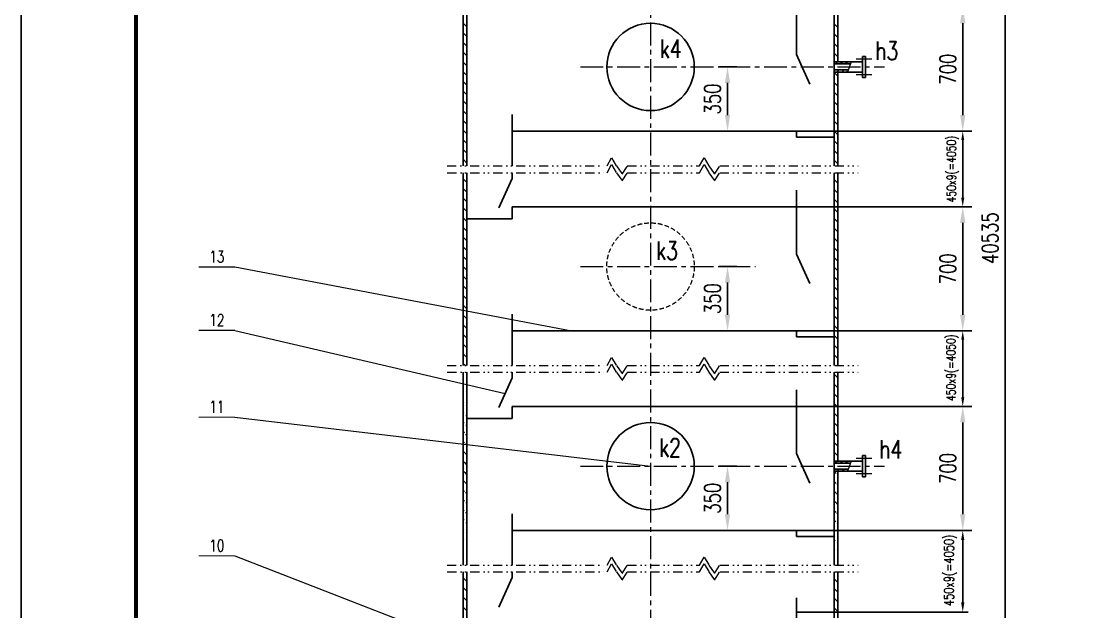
# Model space of a CAD drawing. Extents: x 3113 to 17963, y 3714 to 24739.
# Drawn here: x 3113 to 8893, y 11713 to 14931 of the extents above; entities that cross this region are included whole.
import ezdxf
from ezdxf.enums import TextEntityAlignment as Align

# ---------------------------------------------------------------- set-up
doc = ezdxf.new("R2010")
doc.units = 0
doc.header["$LTSCALE"] = 100
doc.header["$MEASUREMENT"] = 0
for name, pattern in [('CENTER', [2, 1.25, -0.25, 0.25, -0.25]), ('DIVIDE', [1.25, 0.5, -0.25, 0, -0.25, 0, -0.25]), ('HIDDEN', [0.375, 0.25, -0.125])]:
    doc.linetypes.add(name, pattern=pattern)
doc.layers.get('0').update_dxf_attribs({"linetype": 'CONTINUOUS', "lineweight": 25})
doc.layers.get('DEFPOINTS').update_dxf_attribs({"linetype": 'CONTINUOUS', "lineweight": 25})
for name, color, linetype, lineweight in [('1', 2, 'CENTER', 9), ('2', 3, 'HIDDEN', 9), ('3', 4, 'DIVIDE', 9), ('5', 1, 'CONTINUOUS', 9), ('dim', 1, 'CONTINUOUS', 9), ('text', 2, 'CONTINUOUS', 13)]:
    doc.layers.add(name, color=color, linetype=linetype, lineweight=lineweight)
doc.styles.add('ROMANS', font='romans', dxfattribs={"width": 0.75})
doc.styles.get("Standard").update_dxf_attribs({"font": 'txt', "width": 0.75, "bigfont": 'hztxt'})
doc.dimstyles.get("Standard").update_dxf_attribs({"dimtxt": 0.18, "dimasz": 0.18, "dimexe": 0.18, "dimexo": 0.0625, "dimgap": 0.09, "dimtad": 0, "dimtih": 1, "dimtoh": 1, "dimdec": 4, "dimzin": 0, "dimdsep": 46, "dimtxsty": 'Standard', "dimcen": 0.09, "dimadec": 0, "dimazin": 0, "dimtfac": 1, "dimtdec": 4, "dimtofl": 0, "dimtmove": 0, "dimatfit": 3, "dimfxl": 0, "dimtolj": 1, "dimtzin": 0, "dimarcsym": 0})
pattern_1 = [(135, (6791.052, 31998.23), (-26.516504, -26.516504), [])]

# ---------------------------------------------------------------- blocks, each defined once
blk = doc.blocks.new('*D18')
at = {"layer": 'DEFPOINTS', "color": 0}
for p in [(6911.5, 14681.7), (6911.5, 14331.7), (6958.5, 14331.7)]:
    blk.add_point(p, dxfattribs=at)
at = {"layer": 'dim', "color": 0, "lineweight": -2}
for p, q in [((6911.5, 14681.7), (7008.5, 14681.7)), ((6958.5, 14594.2), (6958.5, 14419.2)), ((6911.5, 14331.7), (7008.5, 14331.7))]:
    blk.add_line(p, q, dxfattribs=at)
at = {"layer": 'dim', "color": 0}
for points in [[(6943.9, 14594.2), (6973.1, 14594.2), (6958.5, 14681.7)], [(6943.9, 14419.2), (6973.1, 14419.2), (6958.5, 14331.7)]]:
    blk.add_solid(points, dxfattribs=at)
at = {"layer": 'dim', "color": 0, "insert": (6877.2, 14506.7), "char_height": 87.5, "attachment_point": 5, "rotation": 90, "style": 'ROMANS'}
blk.add_mtext('\\A1;350', dxfattribs=at)
blk = doc.blocks.new('*D19')
at = {"layer": 'DEFPOINTS', "color": 0}
for p in [(6911.5, 13593.9), (6911.5, 13243.9), (6958.5, 13243.9)]:
    blk.add_point(p, dxfattribs=at)
at = {"layer": 'dim', "color": 0, "lineweight": -2}
for p, q in [((6911.5, 13593.9), (7008.5, 13593.9)), ((6958.5, 13506.4), (6958.5, 13331.4)), ((6911.5, 13243.9), (7008.5, 13243.9))]:
    blk.add_line(p, q, dxfattribs=at)
at = {"layer": 'dim', "color": 0}
for points in [[(6943.9, 13506.4), (6973.1, 13506.4), (6958.5, 13593.9)], [(6943.9, 13331.4), (6973.1, 13331.4), (6958.5, 13243.9)]]:
    blk.add_solid(points, dxfattribs=at)
at = {"layer": 'dim', "color": 0, "insert": (6877.2, 13418.9), "char_height": 87.5, "attachment_point": 5, "rotation": 90, "style": 'ROMANS'}
blk.add_mtext('\\A1;350', dxfattribs=at)
blk = doc.blocks.new('*D20')
at = {"layer": 'DEFPOINTS', "color": 0}
for p in [(6911.5, 12506.2), (6911.5, 12156.2), (6958.5, 12156.2)]:
    blk.add_point(p, dxfattribs=at)
at = {"layer": 'dim', "color": 0, "lineweight": -2}
for p, q in [((6911.5, 12506.2), (7008.5, 12506.2)), ((6958.5, 12418.7), (6958.5, 12243.7)), ((6911.5, 12156.2), (7008.5, 12156.2))]:
    blk.add_line(p, q, dxfattribs=at)
at = {"layer": 'dim', "color": 0}
for points in [[(6943.9, 12418.7), (6973.1, 12418.7), (6958.5, 12506.2)], [(6943.9, 12243.7), (6973.1, 12243.7), (6958.5, 12156.2)]]:
    blk.add_solid(points, dxfattribs=at)
at = {"layer": 'dim', "color": 0, "insert": (6877.2, 12331.2), "char_height": 87.5, "attachment_point": 5, "rotation": 90, "style": 'ROMANS'}
blk.add_mtext('\\A1;350', dxfattribs=at)
blk = doc.blocks.new('*D50')
at = {"layer": 'DEFPOINTS', "color": 0}
for p in [(7334.2, 12156.2), (8239.3, 12156.2), (7334.3, 11711.2)]:
    blk.add_point(p, dxfattribs=at)
at = {"layer": 'dim', "color": 0, "lineweight": -2}
for p, q in [((7334.2, 12156.2), (8269.3, 12156.2)), ((8239.3, 11763.7), (8239.3, 12103.7)), ((7334.3, 11711.2), (8269.3, 11711.2))]:
    blk.add_line(p, q, dxfattribs=at)
at = {"layer": 'dim', "color": 0}
for points in [[(8230.5, 12103.7), (8248, 12103.7), (8239.3, 12156.2)], [(8230.5, 11763.7), (8248, 11763.7), (8239.3, 11711.2)]]:
    blk.add_solid(points, dxfattribs=at)
at = {"layer": 'dim', "color": 0, "insert": (8172.5, 11938.6), "char_height": 52.5, "attachment_point": 5, "rotation": 90, "style": 'ROMANS'}
blk.add_mtext('\\A1;450x9(=4050)', dxfattribs=at)
blk = doc.blocks.new('*D51')
at = {"layer": 'DEFPOINTS', "color": 0}
for p in [(7334.2, 12831.7), (8239.3, 12831.7), (7334.2, 12156.2)]:
    blk.add_point(p, dxfattribs=at)
at = {"layer": 'dim', "color": 0, "lineweight": -2}
for p, q in [((7334.2, 12831.7), (8289.3, 12831.7)), ((8239.3, 12243.7), (8239.3, 12744.2)), ((7334.2, 12156.2), (8289.3, 12156.2))]:
    blk.add_line(p, q, dxfattribs=at)
at = {"layer": 'dim', "color": 0}
for points in [[(8224.7, 12744.2), (8253.8, 12744.2), (8239.3, 12831.7)], [(8224.7, 12243.7), (8253.8, 12243.7), (8239.3, 12156.2)]]:
    blk.add_solid(points, dxfattribs=at)
at = {"layer": 'dim', "color": 0, "insert": (8158, 12494), "char_height": 87.5, "attachment_point": 5, "rotation": 90, "style": 'ROMANS'}
blk.add_mtext('\\A1;700', dxfattribs=at)
blk = doc.blocks.new('*D52')
at = {"layer": 'DEFPOINTS', "color": 0}
for p in [(7334.2, 13243.9), (8239.3, 13243.9), (7334.3, 12831.7)]:
    blk.add_point(p, dxfattribs=at)
at = {"layer": 'dim', "color": 0, "lineweight": -2}
for p, q in [((7334.2, 13243.9), (8267.3, 13243.9)), ((8239.3, 12880.7), (8239.3, 13194.9)), ((7334.3, 12831.7), (8267.3, 12831.7))]:
    blk.add_line(p, q, dxfattribs=at)
at = {"layer": 'dim', "color": 0}
for points in [[(8231.1, 13194.9), (8247.4, 13194.9), (8239.3, 13243.9)], [(8231.1, 12880.7), (8247.4, 12880.7), (8239.3, 12831.7)]]:
    blk.add_solid(points, dxfattribs=at)
at = {"layer": 'dim', "color": 0, "insert": (8182.7, 13043.2), "char_height": 49, "attachment_point": 5, "rotation": 90, "style": 'ROMANS'}
blk.add_mtext('\\A1;450x9(=4050)', dxfattribs=at)
blk = doc.blocks.new('*D53')
at = {"layer": 'DEFPOINTS', "color": 0}
for p in [(7334.2, 13919.4), (8239.3, 13919.4), (7334.2, 13243.9)]:
    blk.add_point(p, dxfattribs=at)
at = {"layer": 'dim', "color": 0, "lineweight": -2}
for p, q in [((7334.2, 13919.4), (8289.3, 13919.4)), ((8239.3, 13331.4), (8239.3, 13831.9)), ((7334.2, 13243.9), (8289.3, 13243.9))]:
    blk.add_line(p, q, dxfattribs=at)
at = {"layer": 'dim', "color": 0}
for points in [[(8224.7, 13831.9), (8253.8, 13831.9), (8239.3, 13919.4)], [(8224.7, 13331.4), (8253.8, 13331.4), (8239.3, 13243.9)]]:
    blk.add_solid(points, dxfattribs=at)
at = {"layer": 'dim', "color": 0, "insert": (8158, 13581.7), "char_height": 87.5, "attachment_point": 5, "rotation": 90, "style": 'ROMANS'}
blk.add_mtext('\\A1;700', dxfattribs=at)
blk = doc.blocks.new('*D54')
at = {"layer": 'DEFPOINTS', "color": 0}
for p in [(7334.2, 14331.7), (8239.3, 14331.7), (7334.3, 13919.4)]:
    blk.add_point(p, dxfattribs=at)
at = {"layer": 'dim', "color": 0, "lineweight": -2}
for p, q in [((7334.2, 14331.7), (8267.3, 14331.7)), ((8239.3, 13968.4), (8239.3, 14282.7)), ((7334.3, 13919.4), (8267.3, 13919.4))]:
    blk.add_line(p, q, dxfattribs=at)
at = {"layer": 'dim', "color": 0}
for points in [[(8231.1, 14282.7), (8247.4, 14282.7), (8239.3, 14331.7)], [(8231.1, 13968.4), (8247.4, 13968.4), (8239.3, 13919.4)]]:
    blk.add_solid(points, dxfattribs=at)
at = {"layer": 'dim', "color": 0, "insert": (8185.1, 14125.1), "char_height": 49, "attachment_point": 5, "rotation": 90, "style": 'ROMANS'}
blk.add_mtext('\\A1;450x9(=4050)', dxfattribs=at)
blk = doc.blocks.new('*D55')
at = {"layer": 'DEFPOINTS', "color": 0}
for p in [(7334.2, 15007.1), (8239.3, 15007.1), (7334.2, 14331.7)]:
    blk.add_point(p, dxfattribs=at)
at = {"layer": 'dim', "color": 0, "lineweight": -2}
for p, q in [((7334.2, 15007.1), (8289.3, 15007.1)), ((8239.3, 14419.2), (8239.3, 14919.6)), ((7334.2, 14331.7), (8289.3, 14331.7))]:
    blk.add_line(p, q, dxfattribs=at)
at = {"layer": 'dim', "color": 0}
for points in [[(8224.7, 14919.6), (8253.8, 14919.6), (8239.3, 15007.1)], [(8224.7, 14419.2), (8253.8, 14419.2), (8239.3, 14331.7)]]:
    blk.add_solid(points, dxfattribs=at)
at = {"layer": 'dim', "color": 0, "insert": (8158, 14669.4), "char_height": 87.5, "attachment_point": 5, "rotation": 90, "style": 'ROMANS'}
blk.add_mtext('\\A1;700', dxfattribs=at)
blk = doc.blocks.new('*D67')
at = {"layer": 'DEFPOINTS', "color": 0}
for p in [(7612.7, 21813), (7959.8, 5684), (8470.1, 5684)]:
    blk.add_point(p, dxfattribs=at)
at = {"layer": 'dim', "color": 0, "lineweight": -2}
for p, q in [((7612.7, 21813), (8520.1, 21813)), ((8470.1, 21725.5), (8470.1, 5771.5)), ((7959.8, 5684), (8520.1, 5684))]:
    blk.add_line(p, q, dxfattribs=at)
at = {"layer": 'dim', "color": 0}
for points in [[(8455.5, 21725.5), (8484.7, 21725.5), (8470.1, 21813)], [(8455.5, 5771.5), (8484.7, 5771.5), (8470.1, 5684)]]:
    blk.add_solid(points, dxfattribs=at)
at = {"layer": 'dim', "color": 0, "insert": (8388.9, 13748.5), "char_height": 87.5, "attachment_point": 5, "rotation": 90, "style": 'ROMANS'}
blk.add_mtext('\\A1;40535', dxfattribs=at)

msp = doc.modelspace()

# ---------------------------------------------------------------- hatches: boundary and pattern name
at = {"layer": 'dim'}
h = msp.add_hatch(dxfattribs=at)
h.set_pattern_fill('ANSI31', color=256, scale=150, style=0)
h.set_pattern_definition([(45, (3234.376, -3137.371), (-13.258252, 13.258252), [])])
h.paths.add_polyline_path([(7539.2, 14709.7), (7539.2, 14697.7), (7626.9, 14697.7), (7631.2, 14709.7)])
h.paths.add_polyline_path([(7539.2, 14665.7), (7539.2, 14653.7), (7610.9, 14653.7), (7615.3, 14665.7)])
h = msp.add_hatch(dxfattribs=at)
h.set_pattern_fill('ANSI31', color=256, scale=300, angle=90, style=0)
h.set_pattern_definition(pattern_1)
edge = h.paths.add_edge_path()
edge.add_line((5539.2, 13017.8), (5539.2, 11966.7))
edge.add_line((5519.2, 13017.8), (5519.2, 11966.7))
h = msp.add_hatch(dxfattribs=at)
h.set_pattern_fill('ANSI31', color=256, scale=300, angle=90, style=0)
h.set_pattern_definition(pattern_1)
edge = h.paths.add_edge_path()
edge.add_line((7559.2, 12478.2), (7559.2, 11966.7))
edge.add_line((7539.2, 13017.8), (7539.2, 11966.7))
h = msp.add_hatch(dxfattribs=at)
h.set_pattern_fill('ANSI31', color=256, scale=150, style=0)
h.set_pattern_definition([(45, (3234.376, -5312.796), (-13.258252, 13.258252), [])])
h.paths.add_polyline_path([(7539.2, 12534.2), (7539.2, 12522.2), (7626.9, 12522.2), (7631.2, 12534.2)])
h.paths.add_polyline_path([(7539.2, 12490.2), (7539.2, 12478.2), (7610.9, 12478.2), (7615.3, 12490.2)])

# ---------------------------------------------------------------- linework, layer by layer
for p, q in [((5519.2, 15193.2), (5519.2, 14142.1)), ((5539.2, 15193.2), (5539.2, 14142.1)), ((7539.2, 15193.2), (7539.2, 14142.1)), ((7559.2, 15193.2), (7559.2, 14709.7)), ((7334.2, 15097.9), (7334.2, 14749.9)), ((7334.2, 14749.9), (7406, 14588.6)), ((7693.2, 14709.7), (7539.2, 14709.7)), ((7626.9, 14697.7), (7539.2, 14697.7)), ((7709.2, 14739.2), (7693.2, 14739.2)), ((7693.2, 14739.2), (7693.2, 14624.2)), ((7709.2, 14739.2), (7709.2, 14624.2)), ((7615.3, 14665.7), (7539.2, 14665.7)), ((7693.2, 14653.7), (7539.2, 14653.7)), ((7559.2, 14653.7), (7559.2, 14142.1)), ((7709.2, 14624.2), (7693.2, 14624.2)), ((5519.2, 14427.7), (5519.2, 14142.1)), ((5539.2, 14427.7), (5539.2, 14142.1)), ((5785.2, 14422.4), (5785.2, 14142.1)), ((5785.2, 14331.7), (7334.2, 14331.7)), ((7334.2, 14331.7), (7334.2, 14298.9)), ((7334.2, 14298.9), (7539.2, 14298.9)), ((5519.2, 14105.5), (5519.2, 13054.4)), ((5539.2, 14105.5), (5539.2, 13054.4)), ((5785.2, 14105.5), (5785.2, 14074.4)), ((5785.2, 14105.5), (5785.2, 14074.4)), ((5785.2, 14105.5), (5785.2, 14074.4)), ((7539.2, 14105.5), (7539.2, 13054.4)), ((7559.2, 14105.5), (7559.2, 13054.4)), ((5785.2, 14074.4), (5713.4, 13913.1)), ((7334.2, 14010.2), (7334.2, 13662.2)), ((5785.2, 13919.4), (7334.2, 13919.4)), ((5785.2, 13853.4), (5785.2, 13919.4)), ((5977.5, 13919.4), (7334.2, 13919.4)), ((5539.2, 13853.4), (5785.2, 13853.4)), ((7334.2, 13662.2), (7406, 13500.9)), ((5519.2, 13339.9), (5519.2, 13054.4)), ((5539.2, 13339.9), (5539.2, 13054.4)), ((5785.2, 13334.7), (5785.2, 13054.4)), ((5785.2, 13243.9), (7334.2, 13243.9)), ((7334.2, 13243.9), (7334.2, 13211.2)), ((7334.2, 13211.2), (7539.2, 13211.2)), ((5519.2, 13017.8), (5519.2, 11966.7)), ((5539.2, 13017.8), (5539.2, 11966.7)), ((5785.2, 13017.8), (5785.2, 12986.7)), ((5785.2, 13017.8), (5785.2, 12986.7)), ((5785.2, 13017.8), (5785.2, 12986.7)), ((7539.2, 13017.8), (7539.2, 11966.7)), ((7559.2, 13017.8), (7559.2, 12534.2)), ((5785.2, 12986.7), (5713.4, 12825.4)), ((7334.2, 12922.5), (7334.2, 12574.5)), ((5785.2, 12765.7), (5785.2, 12831.7)), ((5785.2, 12831.7), (7334.2, 12831.7)), ((5977.5, 12831.7), (7334.2, 12831.7)), ((5539.2, 12765.7), (5785.2, 12765.7)), ((7334.2, 12574.5), (7406, 12413.2)), ((7709.2, 12563.7), (7693.2, 12563.7)), ((7693.2, 12563.7), (7693.2, 12448.7)), ((7709.2, 12563.7), (7709.2, 12448.7)), ((7693.2, 12534.2), (7539.2, 12534.2)), ((7626.9, 12522.2), (7539.2, 12522.2)), ((7615.3, 12490.2), (7539.2, 12490.2)), ((7693.2, 12478.2), (7539.2, 12478.2)), ((7559.2, 12478.2), (7559.2, 11966.7)), ((7709.2, 12448.7), (7693.2, 12448.7)), ((5519.2, 12252.2), (5519.2, 11966.7)), ((5539.2, 12252.2), (5539.2, 11966.7)), ((5785.2, 12247), (5785.2, 11966.7)), ((5785.2, 12156.2), (7334.2, 12156.2)), ((7334.2, 12156.2), (7334.2, 12123.5)), ((7334.2, 12123.5), (7539.2, 12123.5)), ((5519.2, 11930), (5519.2, 10784)), ((5539.2, 11930), (5539.2, 10784)), ((5785.2, 11930), (5785.2, 11899)), ((5785.2, 11930), (5785.2, 11899)), ((5785.2, 11930), (5785.2, 11899)), ((7539.2, 11930.1), (7539.2, 8719)), ((7559.2, 11930.1), (7559.2, 10352)), ((5785.2, 11899), (5713.4, 11737.7)), ((7334.3, 11789.3), (7334.3, 11146.5))]:
    msp.add_line(p, q)
at = {"color": 14}
msp.add_lwpolyline([(3112.7, 24739), (3112.7, 3714), (17962.7, 3714), (17962.7, 24739)], close=True, dxfattribs=at)
at = {"color": 14, "const_width": 22.5}
msp.add_lwpolyline([(3737.7, 24489), (3737.7, 3964), (17712.7, 3964), (17712.7, 24489)], close=True, dxfattribs=at)
for centre in [(6539.2, 14681.7), (6539.2, 12506.2)]:
    msp.add_circle(centre, 238)
at = {"layer": '1'}
for p, q in [((6539.2, 21924), (6539.2, 6201.2)), ((6157.1, 14681.7), (7812.7, 14681.7)), ((7744.6, 14724.2), (7659.2, 14724.2)), ((7744.6, 14639.2), (7659.2, 14639.2)), ((6157.1, 13593.9), (7110.5, 13593.9)), ((7744.6, 12548.7), (7659.2, 12548.7)), ((6157.1, 12506.2), (7812.7, 12506.2)), ((7744.6, 12463.7), (7659.2, 12463.7))]:
    msp.add_line(p, q, dxfattribs=at)
at = {"layer": '2'}
msp.add_circle((6539.2, 13593.9), 238, dxfattribs=at)
at = {"layer": '3'}
for p, q in [((6353.7, 14142.1), (6384.6, 14097.6)), ((6353.7, 14105.5), (6384.6, 14060.9)), ((6384.6, 14097.6), (6412.5, 14142.1)), ((6384.6, 14060.9), (6412.5, 14105.5)), ((6857.1, 14142.1), (6888, 14097.6)), ((6857.1, 14105.5), (6888, 14060.9)), ((6888, 14097.6), (6916, 14142.1)), ((6888, 14060.9), (6916, 14105.5)), ((6353.7, 13054.4), (6384.6, 13009.9)), ((6353.7, 13017.8), (6384.6, 12973.2)), ((6384.6, 13009.9), (6412.5, 13054.4)), ((6384.6, 12973.2), (6412.5, 13017.8)), ((6857.1, 13054.4), (6888, 13009.9)), ((6857.1, 13017.8), (6888, 12973.2)), ((6888, 13009.9), (6916, 13054.4)), ((6888, 12973.2), (6916, 13017.8)), ((6353.7, 11966.7), (6384.6, 11922.1)), ((6384.6, 11922.1), (6412.5, 11966.7)), ((6857.1, 11966.7), (6888, 11922.1)), ((6888, 11922.1), (6916, 11966.7)), ((6353.7, 11930), (6384.6, 11885.5)), ((6384.6, 11885.5), (6412.5, 11930)), ((6857.1, 11930), (6888, 11885.5)), ((6888, 11885.5), (6916, 11930))]:
    msp.add_line(p, q, dxfattribs=at)
for points in [[(5431.4, 14142.1), (6302.9, 14142.1), (6327.2, 14186.3), (6353.7, 14142.1)], [(6412.5, 14142.1), (6806.3, 14142.1), (6830.6, 14186.3), (6857.1, 14142.1)], [(5432.5, 14105.5), (6302.9, 14105.5), (6327.2, 14149.7), (6353.7, 14105.5)], [(6412.5, 14105.5), (6806.3, 14105.5), (6830.6, 14149.7), (6857.1, 14105.5)], [(6916, 14142.1), (7669.2, 14142.1)], [(6916, 14105.5), (7669.2, 14105.5)], [(5431.4, 13054.4), (6302.9, 13054.4), (6327.2, 13098.6), (6353.7, 13054.4)], [(6412.5, 13054.4), (6806.3, 13054.4), (6830.6, 13098.6), (6857.1, 13054.4)], [(5432.5, 13017.8), (6302.9, 13017.8), (6327.2, 13062), (6353.7, 13017.8)], [(6412.5, 13017.8), (6806.3, 13017.8), (6830.6, 13062), (6857.1, 13017.8)], [(6916, 13054.4), (7669.2, 13054.4)], [(6916, 13017.8), (7669.2, 13017.8)], [(5431.4, 11966.7), (6302.9, 11966.7), (6327.2, 12010.9), (6353.7, 11966.7)], [(5432.5, 11930), (6302.9, 11930), (6327.2, 11974.2), (6353.7, 11930)], [(6412.5, 11966.7), (6806.3, 11966.7), (6830.6, 12010.9), (6857.1, 11966.7)], [(6412.5, 11930), (6806.3, 11930), (6830.6, 11974.2), (6857.1, 11930)], [(6916, 11966.7), (7669.2, 11966.7)], [(6916, 11930), (7669.2, 11930.1)]]:
    msp.add_lwpolyline(points, dxfattribs=at)
at = {"layer": '5'}
for p, q in [((4276.5, 13591.9), (6111.3, 13243.9)), ((4276.5, 13246), (5747.2, 12901.3)), ((4276.5, 12773.3), (6539.2, 12506.2)), ((4276.5, 12017.4), (5530.2, 11530))]:
    msp.add_line(p, q, dxfattribs=at)
at = {"layer": 'dim'}
for p, q in [((5539.2, 14900.6), (5519.2, 14920.6)), ((7559.2, 14895.9), (7539.2, 14915.9)), ((5539.2, 14847.6), (5519.2, 14867.6)), ((7559.2, 14842.8), (7539.2, 14862.8)), ((5539.2, 14794.6), (5519.2, 14814.6)), ((7559.2, 14789.8), (7539.2, 14809.8)), ((5539.2, 14741.5), (5519.2, 14761.5)), ((7559.2, 14736.8), (7539.2, 14756.8)), ((5539.2, 14688.5), (5519.2, 14708.5)), ((7631.2, 14709.7), (7610.9, 14653.7)), ((5539.2, 14635.5), (5519.2, 14655.5)), ((7559.2, 14630.7), (7539.2, 14650.7)), ((5539.2, 14582.4), (5519.2, 14602.4)), ((7559.2, 14577.7), (7539.2, 14597.7)), ((5539.2, 14529.4), (5519.2, 14549.4)), ((7559.2, 14524.6), (7539.2, 14544.6)), ((5539.2, 14476.4), (5519.2, 14496.4)), ((7559.2, 14471.6), (7539.2, 14491.6)), ((5539.2, 14423.3), (5519.2, 14443.3)), ((7559.2, 14418.6), (7539.2, 14438.6)), ((5539.2, 14370.3), (5519.2, 14390.3)), ((5539.2, 14317.3), (5519.2, 14337.3)), ((7559.2, 14365.6), (7539.2, 14385.6)), ((5539.2, 14264.2), (5519.2, 14284.2)), ((7559.2, 14312.5), (7539.2, 14332.5)), ((7559.2, 14259.5), (7539.2, 14279.5)), ((5539.2, 14211.2), (5519.2, 14231.2)), ((7559.2, 14206.5), (7539.2, 14226.5)), ((5539.2, 14158.2), (5519.2, 14178.2)), ((7559.2, 14153.4), (7539.2, 14173.4)), ((5539.2, 14105.1), (5538.9, 14105.5)), ((7559.2, 14100.4), (7554.1, 14105.5)), ((5539.2, 14052.1), (5519.2, 14072.1)), ((7559.2, 14047.4), (7539.2, 14067.4)), ((5539.2, 13999.1), (5519.2, 14019.1)), ((7559.2, 13994.3), (7539.2, 14014.3)), ((5539.2, 13946), (5519.2, 13966)), ((7559.2, 13941.3), (7539.2, 13961.3)), ((5539.2, 13893), (5519.2, 13913)), ((7559.2, 13888.3), (7539.2, 13908.3)), ((5539.2, 13840), (5519.2, 13860)), ((7559.2, 13835.2), (7539.2, 13855.2)), ((5539.2, 13786.9), (5519.2, 13806.9)), ((7559.2, 13782.2), (7539.2, 13802.2)), ((5539.2, 13733.9), (5519.2, 13753.9)), ((5539.2, 13680.9), (5519.2, 13700.9)), ((7559.2, 13729.2), (7539.2, 13749.2)), ((5539.2, 13627.8), (5519.2, 13647.8)), ((7559.2, 13676.1), (7539.2, 13696.1)), ((7559.2, 13623.1), (7539.2, 13643.1)), ((5539.2, 13574.8), (5519.2, 13594.8)), ((7559.2, 13570.1), (7539.2, 13590.1)), ((5539.2, 13521.8), (5519.2, 13541.8)), ((7559.2, 13517), (7539.2, 13537)), ((5539.2, 13468.7), (5519.2, 13488.7)), ((7559.2, 13464), (7539.2, 13484)), ((5539.2, 13415.7), (5519.2, 13435.7)), ((7559.2, 13411), (7539.2, 13431)), ((5539.2, 13362.7), (5519.2, 13382.7)), ((7559.2, 13357.9), (7539.2, 13377.9)), ((5539.2, 13309.6), (5519.2, 13329.6)), ((7559.2, 13304.9), (7539.2, 13324.9)), ((5539.2, 13256.6), (5519.2, 13276.6)), ((7559.2, 13251.9), (7539.2, 13271.9)), ((5539.2, 13203.6), (5519.2, 13223.6)), ((7559.2, 13198.8), (7539.2, 13218.8)), ((5539.2, 13150.5), (5519.2, 13170.5)), ((7559.2, 13145.8), (7539.2, 13165.8)), ((5539.2, 13097.5), (5519.2, 13117.5)), ((5529.3, 13054.4), (5519.2, 13064.5)), ((7559.2, 13092.8), (7539.2, 13112.8)), ((7544.6, 13054.4), (7539.2, 13059.7)), ((7559.2, 12986.7), (7539.2, 13006.7)), ((7559.2, 12933.7), (7539.2, 12953.7)), ((7559.2, 12880.6), (7539.2, 12900.6)), ((7559.2, 12827.6), (7539.2, 12847.6)), ((7559.2, 12774.6), (7539.2, 12794.6)), ((7559.2, 12721.5), (7539.2, 12741.5)), ((7559.2, 12668.5), (7539.2, 12688.5)), ((7559.2, 12615.5), (7539.2, 12635.5)), ((7559.2, 12562.4), (7539.2, 12582.4)), ((7631.2, 12534.2), (7610.9, 12478.2)), ((7559.2, 11926), (7555.2, 11930.1)), ((5539.2, 11877.7), (5519.2, 11897.7)), ((7559.2, 11873), (7539.2, 11893)), ((5539.2, 11824.7), (5519.2, 11844.7)), ((5539.2, 11771.7), (5519.2, 11791.7)), ((7559.2, 11820), (7539.2, 11840)), ((5539.2, 11718.6), (5519.2, 11738.6)), ((7559.2, 11766.9), (7539.2, 11786.9)), ((7559.2, 11713.9), (7539.2, 11733.9))]:
    msp.add_line(p, q, dxfattribs=at)
at = {"layer": 'text', "const_width": 6.4}
for points in [[(4079, 13591.9), (4276.5, 13591.9)], [(4079, 13246), (4276.5, 13246)], [(4079, 12773.3), (4276.5, 12773.3)], [(4079, 12017.4), (4276.5, 12017.4)]]:
    msp.add_lwpolyline(points, dxfattribs=at)

# ---------------------------------------------------------------- texts
at = {"layer": '5', "char_height": 100, "width": 478.2, "attachment_point": 1, "style": 'ROMANS'}
for s, insert in [('k4', (6589.6, 14830.4)), ('h3', (7762.8, 14820)), ('k3', (6569.5, 13731)), ('k2', (6586.2, 12657.5)), ('h4', (7784.3, 12647.7))]:
    msp.add_mtext(s, dxfattribs=dict(at, insert=insert))
at = {"layer": 'text', "style": 'ROMANS', "width": 0.75}
for s, p in [('13', (4177.8, 13647.9)), ('12', (4177.8, 13302)), ('11', (4177.8, 12829.3)), ('10', (4177.8, 12073.4))]:
    msp.add_text(s, height=64, dxfattribs=at).set_placement(p, align=Align.MIDDLE)

# ---------------------------------------------------------------- dimensions: what is measured, and where the dimension line sits
at = {"layer": 'dim'}
for base, p1, p2, text, picture, middle in [((8470.1, 5684), (7612.7, 21813), (7959.8, 5684), '40535', '*D67', (8388.9, 13748.5)), ((8239.3, 15007.1), (7334.2, 14331.7), (7334.2, 15007.1), '700', '*D55', (8158, 14669.4)), ((8239.3, 13919.4), (7334.2, 13243.9), (7334.2, 13919.4), '700', '*D53', (8158, 13581.7)), ((8239.3, 12831.7), (7334.2, 12156.2), (7334.2, 12831.7), '700', '*D51', (8158, 12494))]:
    dim = msp.add_linear_dim(base=base, p1=p1, p2=p2, angle=90, text=text, dimstyle='Standard', override={"dimscale": 25, "dimtxt": 3.5, "dimasz": 3.5, "dimexe": 2, "dimexo": 0, "dimgap": 1.5, "dimtad": 1, "dimtih": 0, "dimtoh": 0, "dimdec": 0, "dimtxsty": 'ROMANS', "dimtdec": 0, "dimtofl": 1, "dimtmove": 2}, dxfattribs=at)
    dim.commit()
    dim.dimension.update_dxf_attribs({"geometry": picture, "text_midpoint": middle})
for base, p1, p2, picture, middle in [((6958.5, 14331.7), (6911.5, 14681.7), (6911.5, 14331.7), '*D18', (6877.2, 14506.7)), ((6958.5, 13243.9), (6911.5, 13593.9), (6911.5, 13243.9), '*D19', (6877.2, 13418.9)), ((6958.5, 12156.2), (6911.5, 12506.2), (6911.5, 12156.2), '*D20', (6877.2, 12331.2))]:
    dim = msp.add_linear_dim(base=base, p1=p1, p2=p2, angle=90, dimstyle='Standard', override={"dimscale": 25, "dimtxt": 3.5, "dimasz": 3.5, "dimexe": 2, "dimexo": 0, "dimgap": 1.5, "dimtad": 1, "dimtih": 0, "dimtoh": 0, "dimdec": 0, "dimtxsty": 'ROMANS', "dimtdec": 0, "dimtofl": 1, "dimtmove": 2}, dxfattribs=at)
    dim.commit()
    dim.dimension.update_dxf_attribs({"geometry": picture, "text_midpoint": middle})
for base, p1, p2, override, picture, middle in [((8239.3, 14331.7), (7334.3, 13919.4), (7334.2, 14331.7), {"dimscale": 14, "dimtxt": 3.5, "dimasz": 3.5, "dimexe": 2, "dimexo": 0, "dimgap": 1.5, "dimtad": 1, "dimtih": 0, "dimtoh": 0, "dimdec": 0, "dimtxsty": 'ROMANS', "dimtdec": 0, "dimtofl": 1, "dimtmove": 2}, '*D54', (8185.1, 14125.1)), ((8239.3, 13243.9), (7334.3, 12831.7), (7334.2, 13243.9), {"dimscale": 14, "dimtxt": 3.5, "dimasz": 3.5, "dimexe": 2, "dimexo": 0, "dimgap": 1.5, "dimtad": 1, "dimtih": 0, "dimtoh": 0, "dimdec": 0, "dimtxsty": 'ROMANS', "dimtdec": 0, "dimtofl": 1, "dimtmove": 2}, '*D52', (8182.7, 13043.2)), ((8239.3, 12156.2), (7334.3, 11711.2), (7334.2, 12156.2), {"dimscale": 15, "dimtxt": 3.5, "dimasz": 3.5, "dimexe": 2, "dimexo": 0, "dimgap": 1.5, "dimtad": 1, "dimtih": 0, "dimtoh": 0, "dimdec": 0, "dimtxsty": 'ROMANS', "dimtdec": 0, "dimtofl": 1, "dimtmove": 2}, '*D50', (8172.5, 11938.6))]:
    dim = msp.add_linear_dim(base=base, p1=p1, p2=p2, angle=90, text='450x9(=4050)', dimstyle='Standard', override=override, dxfattribs=at)
    dim.commit()
    dim.dimension.update_dxf_attribs({"geometry": picture, "text_midpoint": middle, "dimtype": 160})

doc.saveas('drawing.dxf')
